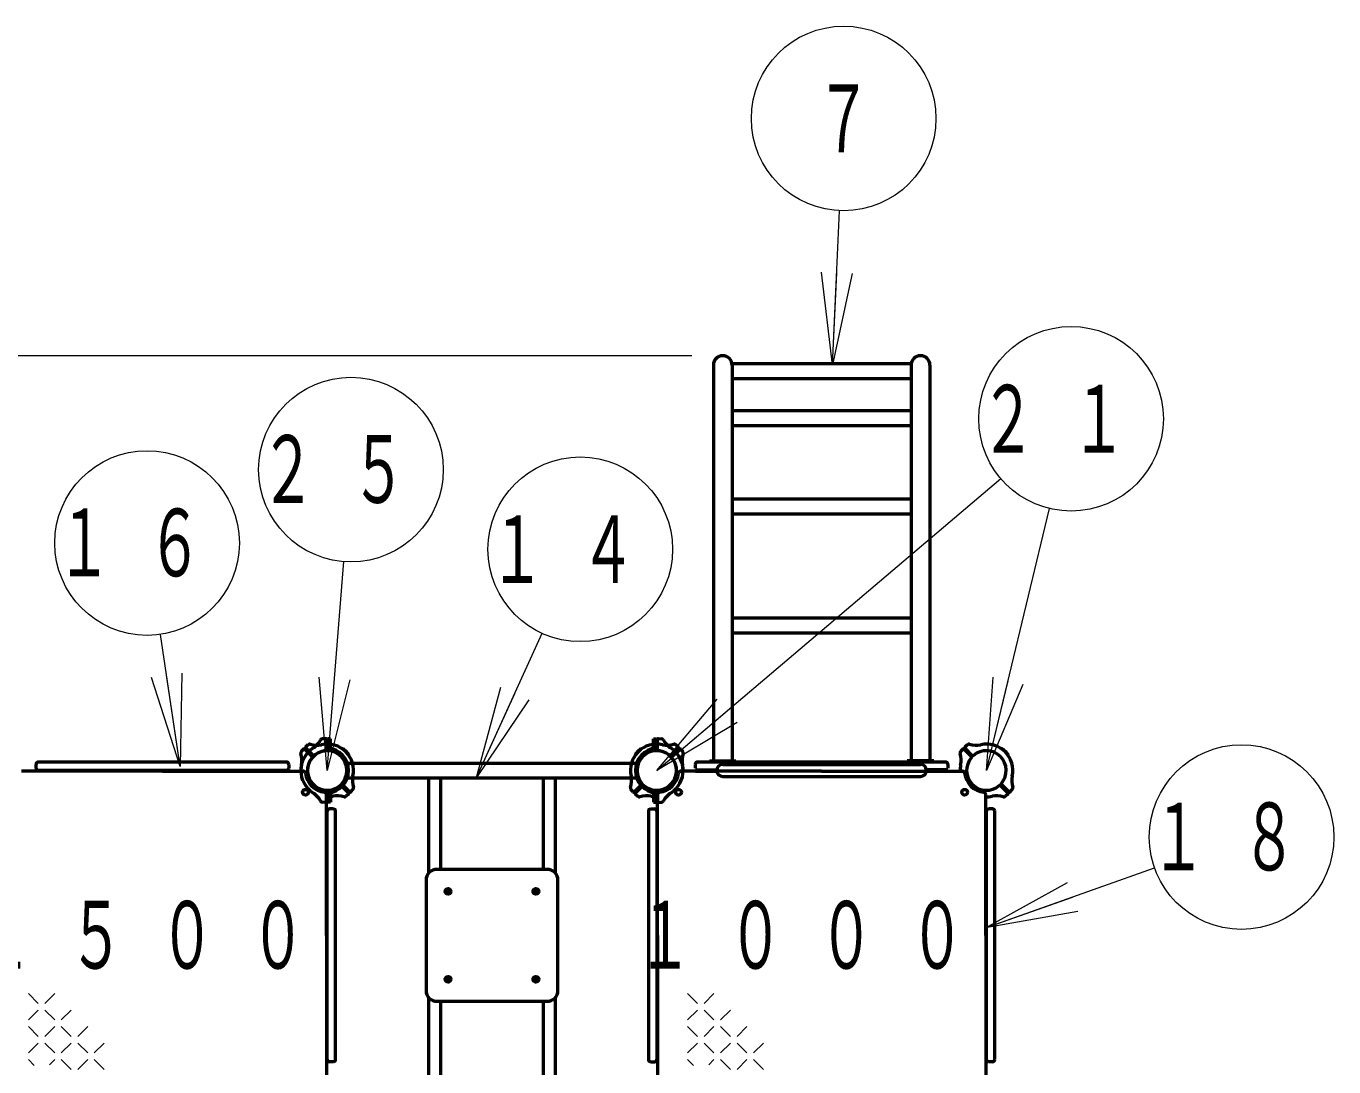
# Model space of a CAD drawing. Units: millimetres on the paper. Extents: x -385 to 0, y -594 to 267.
# Drawn here: x -232.65 to -190.14, y 162.63 to 196.45 of the extents above; entities that cross this region are included whole.
import ezdxf
from ezdxf.enums import TextEntityAlignment as Align

# ---------------------------------------------------------------- set-up
doc = ezdxf.new("R2010")
doc.units = ezdxf.units.MM
doc.layers.add('LY_1', color=140, linetype='Continuous', lineweight=50)
doc.styles.add('ＭＳ ゴシック', font='')
doc.styles.get('ＭＳ ゴシック').set_extended_font_data('MS Gothic')

msp = doc.modelspace()

# ---------------------------------------------------------------- linework, layer by layer
at = {"layer": 'LY_1', "color": 7, "lineweight": 13}
for p, q in [((-206.436, 185.444), (-206.212, 190.457)), ((-206.436, 185.444), (-206.801, 188.463)), ((-206.436, 185.444), (-206.302, 188.441)), ((-205.802, 188.418), (-206.436, 185.444)), ((-211.008, 185.744), (-368.622, 185.744)), ((-211.008, 185.744), (-368.622, 185.744)), ((-212.151, 172.265), (-200.972, 181.753)), ((-201.437, 172.265), (-199.387, 180.777)), ((-222.865, 172.265), (-222.329, 179.053)), ((-227.646, 172.393), (-228.281, 176.689)), ((-218.012, 172.039), (-215.881, 176.723)), ((-227.646, 172.393), (-228.58, 175.287)), ((-227.646, 172.393), (-228.085, 175.36)), ((-227.59, 175.433), (-227.646, 172.393)), ((-222.865, 172.265), (-223.128, 175.295)), ((-222.865, 172.265), (-222.629, 175.256)), ((-222.131, 175.216), (-222.865, 172.265)), ((-201.437, 172.265), (-201.22, 175.299)), ((-201.437, 172.265), (-200.734, 175.182)), ((-218.012, 172.039), (-217.225, 174.977)), ((-218.012, 172.039), (-216.77, 174.77)), ((-200.248, 175.065), (-201.437, 172.265)), ((-216.315, 174.563), (-218.012, 172.039)), ((-212.151, 172.265), (-210.187, 174.588)), ((-212.151, 172.265), (-209.864, 174.206)), ((-209.54, 173.825), (-212.151, 172.265)), ((-201.463, 167.15), (-195.971, 169.098)), ((-201.463, 167.15), (-198.803, 168.624)), ((-201.463, 167.15), (-198.636, 168.153)), ((-198.469, 167.682), (-201.463, 167.15)), ((-232.257, 164.695), (-232.578, 165.017)), ((-231.721, 165.017), (-232.042, 164.695)), ((-210.828, 164.695), (-211.15, 165.017)), ((-210.292, 165.017), (-210.614, 164.695)), ((-232.257, 164.481), (-232.578, 164.159)), ((-231.721, 164.159), (-232.042, 164.481)), ((-231.185, 164.481), (-231.507, 164.159)), ((-210.828, 164.481), (-211.15, 164.159)), ((-210.292, 164.159), (-210.614, 164.481)), ((-209.757, 164.481), (-210.078, 164.159)), ((-232.257, 163.624), (-232.578, 163.945)), ((-231.721, 163.945), (-232.042, 163.624)), ((-231.185, 163.624), (-231.507, 163.945)), ((-230.65, 163.945), (-230.971, 163.624)), ((-210.828, 163.624), (-211.15, 163.945)), ((-210.292, 163.945), (-210.614, 163.624)), ((-209.757, 163.624), (-210.078, 163.945)), ((-209.221, 163.945), (-209.542, 163.624)), ((-232.257, 163.409), (-232.578, 163.088)), ((-231.721, 163.088), (-232.042, 163.409)), ((-231.185, 163.409), (-231.507, 163.088)), ((-230.65, 163.088), (-230.971, 163.409)), ((-230.114, 163.409), (-230.435, 163.088)), ((-210.828, 163.409), (-211.15, 163.088)), ((-210.292, 163.088), (-210.614, 163.409)), ((-209.757, 163.409), (-210.078, 163.088)), ((-209.221, 163.088), (-209.542, 163.409)), ((-208.685, 163.409), (-209.007, 163.088)), ((-232.387, 162.683), (-232.578, 162.874)), ((-231.721, 162.874), (-231.892, 162.703)), ((-231.185, 162.552), (-231.507, 162.874)), ((-230.65, 162.874), (-230.971, 162.552)), ((-230.114, 162.552), (-230.435, 162.874)), ((-210.959, 162.683), (-211.15, 162.874)), ((-210.292, 162.874), (-210.463, 162.703)), ((-209.757, 162.552), (-210.078, 162.874)), ((-209.221, 162.874), (-209.542, 162.552)), ((-208.685, 162.552), (-209.007, 162.874))]:
    msp.add_line(p, q, dxfattribs=at)
at = {"layer": 'LY_1'}
for p, q in [((-210.313, 185.439), (-210.313, 172.582)), ((-209.703, 185.487), (-203.885, 185.487)), ((-209.703, 185.439), (-209.703, 172.582)), ((-203.885, 185.439), (-203.885, 172.582)), ((-203.275, 185.439), (-203.275, 172.582)), ((-209.703, 185.001), (-203.885, 185.001)), ((-209.703, 183.96), (-203.885, 183.96)), ((-209.703, 183.474), (-203.885, 183.474)), ((-209.703, 181.09), (-203.885, 181.09)), ((-209.703, 180.604), (-203.885, 180.604)), ((-209.703, 177.223), (-203.885, 177.223)), ((-209.703, 176.737), (-203.885, 176.737)), ((-223.561, 173.033), (-223.479, 173.109)), ((-222.916, 173.3), (-223.029, 173.296)), ((-222.887, 172.935), (-222.887, 173.271)), ((-222.844, 172.929), (-222.844, 173.294)), ((-222.758, 173.294), (-222.844, 173.294)), ((-222.844, 172.935), (-222.844, 173.271)), ((-222.758, 172.978), (-222.758, 173.294)), ((-212.258, 172.978), (-212.258, 173.294)), ((-212.258, 173.294), (-212.172, 173.294)), ((-212.172, 172.929), (-212.172, 173.294)), ((-212.13, 172.935), (-212.13, 173.271)), ((-212.1, 173.3), (-211.988, 173.296)), ((-211.455, 173.033), (-211.538, 173.109)), ((-202.132, 173.033), (-202.05, 173.109)), ((-223.633, 172.961), (-223.71, 172.879)), ((-223.354, 172.723), (-223.592, 172.961)), ((-223.324, 172.754), (-223.562, 172.992)), ((-222.369, 172.964), (-222.367, 172.965)), ((-222.167, 172.762), (-222.165, 172.763)), ((-212.85, 172.762), (-212.851, 172.763)), ((-212.648, 172.964), (-212.649, 172.965)), ((-211.693, 172.754), (-211.455, 172.992)), ((-211.662, 172.723), (-211.424, 172.961)), ((-211.383, 172.961), (-211.307, 172.879)), ((-210.437, 172.582), (-210.437, 172.537)), ((-210.437, 172.582), (-209.58, 172.582)), ((-209.58, 172.582), (-209.58, 172.537)), ((-204.008, 172.582), (-204.008, 172.537)), ((-203.151, 172.582), (-204.008, 172.582)), ((-203.151, 172.582), (-203.151, 172.537)), ((-202.204, 172.961), (-202.281, 172.879)), ((-201.925, 172.723), (-202.163, 172.961)), ((-201.895, 172.754), (-202.133, 172.992)), ((-200.94, 172.964), (-200.939, 172.965)), ((-200.738, 172.762), (-200.737, 172.763)), ((-228.222, 172.244), (-232.799, 172.244)), ((-232.33, 172.465), (-232.33, 172.337)), ((-224.187, 172.537), (-232.258, 172.537)), ((-224.187, 172.265), (-232.258, 172.265)), ((-228.222, 172.244), (-223.646, 172.244)), ((-224.115, 172.465), (-224.115, 172.337)), ((-222.211, 172.508), (-212.806, 172.508)), ((-206.794, 172.244), (-211.371, 172.244)), ((-210.901, 172.465), (-210.901, 172.337)), ((-210.894, 172.288), (-210.894, 172.242)), ((-210.894, 172.288), (-210.201, 172.288)), ((-210.894, 172.242), (-210.201, 172.242)), ((-202.758, 172.537), (-210.83, 172.537)), ((-210.008, 172.459), (-203.58, 172.459)), ((-206.794, 172.244), (-202.217, 172.244)), ((-202.694, 172.288), (-203.387, 172.288)), ((-202.694, 172.242), (-203.387, 172.242)), ((-202.694, 172.288), (-202.694, 172.242)), ((-202.687, 172.465), (-202.687, 172.337)), ((-222.407, 171.777), (-222.169, 171.539)), ((-222.377, 171.807), (-222.139, 171.569)), ((-222.211, 172.022), (-212.806, 172.022)), ((-219.56, 168.932), (-219.56, 172.022)), ((-219.171, 169.051), (-219.171, 172.022)), ((-215.845, 172.022), (-215.845, 169.051)), ((-215.457, 172.022), (-215.457, 168.932)), ((-212.64, 171.807), (-212.878, 171.569)), ((-212.609, 171.777), (-212.847, 171.539)), ((-210.008, 172.071), (-203.58, 172.071)), ((-200.978, 171.777), (-200.74, 171.539)), ((-200.948, 171.807), (-200.71, 171.569)), ((-222.887, 171.596), (-222.887, 171.259)), ((-222.887, 166.908), (-222.887, 171.485)), ((-222.844, 171.601), (-222.844, 171.237)), ((-222.758, 171.552), (-222.758, 171.237)), ((-222.17, 171.497), (-222.246, 171.427)), ((-222.098, 171.57), (-222.027, 171.646)), ((-212.919, 171.57), (-212.99, 171.646)), ((-212.847, 171.497), (-212.771, 171.427)), ((-212.258, 171.552), (-212.258, 171.237)), ((-212.172, 171.601), (-212.172, 171.237)), ((-212.172, 171.596), (-212.172, 171.259)), ((-212.13, 171.596), (-212.13, 171.259)), ((-212.13, 166.908), (-212.13, 171.485)), ((-201.458, 166.908), (-201.458, 171.485)), ((-200.741, 171.497), (-200.817, 171.427)), ((-200.669, 171.57), (-200.598, 171.646)), ((-222.916, 171.23), (-223.029, 171.234)), ((-222.865, 162.872), (-222.865, 170.944)), ((-222.758, 171.237), (-222.844, 171.237)), ((-222.665, 171.015), (-222.794, 171.015)), ((-222.594, 162.872), (-222.594, 170.944)), ((-212.422, 170.944), (-212.422, 162.872)), ((-212.351, 171.015), (-212.222, 171.015)), ((-212.258, 171.237), (-212.172, 171.237)), ((-212.151, 170.944), (-212.151, 162.872)), ((-212.1, 171.23), (-211.988, 171.234)), ((-201.437, 162.872), (-201.437, 170.944)), ((-201.237, 171.015), (-201.365, 171.015)), ((-201.165, 162.872), (-201.165, 170.944)), ((-215.722, 169.051), (-219.294, 169.051)), ((-219.651, 168.694), (-219.651, 165.122)), ((-215.365, 165.122), (-215.365, 168.694)), ((-222.887, 166.908), (-222.887, 162.331)), ((-212.13, 166.908), (-212.13, 162.331)), ((-201.458, 166.908), (-201.458, 162.331)), ((-219.56, 161.794), (-219.56, 164.884)), ((-219.294, 164.765), (-215.722, 164.765)), ((-219.171, 161.794), (-219.171, 164.765)), ((-215.845, 164.765), (-215.845, 161.794)), ((-215.457, 164.884), (-215.457, 161.794)), ((-222.665, 162.801), (-222.794, 162.801)), ((-212.351, 162.801), (-212.222, 162.801)), ((-201.237, 162.801), (-201.365, 162.801))]:
    msp.add_line(p, q, dxfattribs=at)
for points in [[(-218.953, 168.365), (-218.97, 168.337), (-218.953, 168.308), (-218.92, 168.308), (-218.904, 168.337), (-218.92, 168.365)], [(-216.096, 168.365), (-216.113, 168.337), (-216.096, 168.308), (-216.063, 168.308), (-216.047, 168.337), (-216.063, 168.365)], [(-218.953, 165.508), (-218.97, 165.479), (-218.953, 165.451), (-218.92, 165.451), (-218.904, 165.479), (-218.92, 165.508)], [(-216.096, 165.508), (-216.113, 165.479), (-216.096, 165.451), (-216.063, 165.451), (-216.047, 165.479), (-216.063, 165.508)]]:
    msp.add_lwpolyline(points, close=True, dxfattribs=at)
at = {"layer": 'LY_1', "color": 7, "lineweight": 13}
for centre, radius in [((-206.078, 193.454), 3), ((-198.684, 183.694), 3), ((-222.093, 182.044), 3), ((-228.72, 179.657), 3), ((-214.639, 179.454), 3), ((-193.144, 170.101), 3), ((-222.865, 172.265), 0.636), ((-212.151, 172.265), 0.636), ((-201.437, 172.265), 0.636)]:
    msp.add_circle(centre, radius, dxfattribs=at)
at = {"layer": 'LY_1'}
for centre, radius in [((-223.572, 171.558), 0.0929), ((-211.444, 171.558), 0.0929), ((-202.144, 171.558), 0.0929), ((-218.937, 168.337), 0.0929), ((-218.937, 168.337), 0.0929), ((-218.937, 168.337), 0.033), ((-216.08, 168.337), 0.0929), ((-216.08, 168.337), 0.0929), ((-216.08, 168.337), 0.033), ((-218.937, 165.479), 0.0929), ((-218.937, 165.479), 0.0929), ((-218.937, 165.479), 0.033), ((-216.08, 165.479), 0.0929), ((-216.08, 165.479), 0.0929), ((-216.08, 165.479), 0.033)]:
    msp.add_circle(centre, radius, dxfattribs=at)
for centre, radius, start, end in [((-210.008, 185.439), 0.305, 0, 180), ((-203.58, 185.439), 0.305, 0, 180), ((-223.541, 173.012), 0.0286, 133, 225), ((-223.436, 173.051), 0.0714, 72.4588, 133), ((-223.199, 173.801), 0.714, 252.4588, 282.2728), ((-223.715, 173.587), 0.714, 302.7272, 332.5412), ((-223.018, 173.225), 0.0714, 92, 152.5412), ((-222.865, 172.265), 0.857, 45, 102.2728), ((-222.915, 173.271), 0.0286, 0, 92), ((-212.151, 172.265), 0.857, 77.7272, 135), ((-212.101, 173.271), 0.0286, 88, 180), ((-211.999, 173.225), 0.0714, 27.4588, 88), ((-211.817, 173.801), 0.714, 257.7272, 287.5412), ((-211.301, 173.587), 0.714, 207.4588, 237.2728), ((-211.58, 173.051), 0.0714, 47, 107.5412), ((-211.475, 173.012), 0.0286, 315, 47), ((-202.113, 173.012), 0.0286, 133, 225), ((-202.008, 173.051), 0.0714, 72.4588, 133), ((-201.771, 173.801), 0.714, 252.4588, 282.2728), ((-201.437, 172.265), 0.857, 45, 102.2728), ((-223.652, 172.836), 0.0714, 137, 197.5412), ((-222.865, 172.265), 0.857, 122.7272, 180), ((-224.401, 172.599), 0.714, 347.7272, 17.5412), ((-223.612, 172.941), 0.0286, 45, 137), ((-222.865, 172.265), 0.643, 94.2707, 180), ((-222.865, 172.265), 0.643, 139.2707, 225), ((-223.374, 172.703), 0.0286, 319.2707, 45), ((-223.303, 172.774), 0.0286, 225, 310.7293), ((-222.865, 172.265), 0.643, 45, 130.7293), ((-222.915, 172.935), 0.0286, 274.2707, 0), ((-222.895, 172.265), 0.726, 274.0072, 85.9928), ((-222.895, 172.265), 0.666, 274.369, 85.631), ((-222.865, 172.265), 0.643, 319.2707, 45), ((-222.357, 172.955), 0.0143, 53.6269, 135), ((-222.865, 172.265), 0.871, 45, 53.6269), ((-222.865, 172.265), 0.857, 347.7272, 45), ((-222.865, 172.265), 0.871, 36.3731, 45), ((-222.175, 172.773), 0.0143, 315, 36.3731), ((-212.151, 172.265), 0.857, 135, 192.2728), ((-212.841, 172.773), 0.0143, 143.6269, 225), ((-212.151, 172.265), 0.871, 135, 143.6269), ((-212.122, 172.265), 0.726, 94.0072, 265.9928), ((-212.151, 172.265), 0.643, 135, 220.7293), ((-212.122, 172.265), 0.666, 94.369, 265.631), ((-212.151, 172.265), 0.871, 126.3731, 135), ((-212.659, 172.955), 0.0143, 45, 126.3731), ((-212.151, 172.265), 0.643, 49.2707, 135), ((-212.101, 172.935), 0.0286, 180, 265.7293), ((-212.151, 172.265), 0.643, 0, 85.7293), ((-211.713, 172.774), 0.0286, 229.2707, 315), ((-212.151, 172.265), 0.643, 315, 40.7293), ((-212.151, 172.265), 0.857, 0, 57.2728), ((-211.642, 172.703), 0.0286, 135, 220.7293), ((-211.404, 172.941), 0.0286, 43, 135), ((-210.616, 172.599), 0.714, 162.4588, 192.2728), ((-211.365, 172.836), 0.0714, 342.4588, 43), ((-202.223, 172.836), 0.0714, 137, 197.5412), ((-202.972, 172.599), 0.714, 347.7272, 17.5412), ((-202.184, 172.941), 0.0286, 45, 137), ((-201.437, 172.265), 0.643, 139.2707, 225), ((-201.946, 172.703), 0.0286, 319.2707, 45), ((-201.875, 172.774), 0.0286, 225, 310.7293), ((-201.437, 172.265), 0.643, 45, 130.7293), ((-201.437, 172.265), 0.643, 319.2707, 45), ((-200.928, 172.955), 0.0143, 53.6269, 135), ((-201.437, 172.265), 0.871, 45, 53.6269), ((-201.437, 172.265), 0.857, 347.7272, 45), ((-201.437, 172.265), 0.871, 36.3731, 45), ((-200.747, 172.773), 0.0143, 315, 36.3731), ((-232.258, 172.465), 0.0714, 90, 180), ((-232.258, 172.337), 0.0714, 180, 270), ((-224.187, 172.465), 0.0714, 0, 90), ((-224.187, 172.337), 0.0714, 270, 0), ((-222.865, 172.265), 0.857, 167.7272, 181.4325), ((-222.865, 172.265), 0.857, 180, 237.2728), ((-223.646, 172.172), 0.0714, 6.7872, 90), ((-222.865, 172.265), 0.714, 186.7872, 263.2128), ((-222.865, 172.265), 0.643, 180, 265.7293), ((-212.151, 172.265), 0.643, 274.2707, 0), ((-212.151, 172.265), 0.714, 276.7872, 353.2128), ((-212.151, 172.265), 0.857, 302.7272, 0), ((-211.371, 172.172), 0.0714, 90, 173.2128), ((-212.151, 172.265), 0.857, 358.5675, 12.2728), ((-210.83, 172.465), 0.0714, 90, 180), ((-210.008, 172.265), 0.194, 90, 270), ((-203.58, 172.265), 0.194, 270, 90), ((-202.758, 172.465), 0.0714, 0, 90), ((-201.437, 172.265), 0.857, 167.7272, 181.4325), ((-202.217, 172.172), 0.0714, 6.7872, 90), ((-201.437, 172.265), 0.714, 186.7872, 263.2128), ((-222.865, 172.265), 0.643, 225, 310.7293), ((-222.427, 171.756), 0.0286, 45, 130.7293), ((-222.357, 171.827), 0.0286, 139.2707, 225), ((-221.33, 171.931), 0.714, 167.7272, 197.5412), ((-213.687, 171.931), 0.714, 342.4588, 12.2728), ((-212.66, 171.827), 0.0286, 315, 40.7293), ((-212.589, 171.756), 0.0286, 49.2707, 135), ((-212.151, 172.265), 0.643, 229.2707, 315), ((-201.437, 172.265), 0.643, 225, 310.7293), ((-200.999, 171.756), 0.0286, 45, 130.7293), ((-200.928, 171.827), 0.0286, 139.2707, 225), ((-199.901, 171.931), 0.714, 167.7272, 197.5412), ((-223.715, 170.943), 0.714, 27.4588, 57.2728), ((-222.958, 171.485), 0.0714, 0, 83.2128), ((-222.915, 171.596), 0.0286, 0, 85.7293), ((-222.865, 172.265), 0.857, 268.5675, 282.2728), ((-222.531, 170.73), 0.714, 72.4588, 102.2728), ((-222.294, 171.479), 0.0714, 252.4588, 313), ((-222.189, 171.518), 0.0286, 313, 45), ((-222.119, 171.589), 0.0286, 225, 317), ((-222.079, 171.694), 0.0714, 317, 17.5412), ((-212.937, 171.694), 0.0714, 162.4588, 223), ((-212.898, 171.589), 0.0286, 223, 315), ((-212.827, 171.518), 0.0286, 135, 227), ((-212.722, 171.479), 0.0714, 227, 287.5412), ((-212.485, 170.73), 0.714, 77.7272, 107.5412), ((-212.151, 172.265), 0.857, 257.7272, 271.4325), ((-212.101, 171.596), 0.0286, 94.2707, 180), ((-212.058, 171.485), 0.0714, 96.7872, 180), ((-211.301, 170.943), 0.714, 122.7272, 152.5412), ((-201.53, 171.485), 0.0714, 0, 83.2128), ((-201.437, 172.265), 0.857, 268.5675, 282.2728), ((-201.103, 170.73), 0.714, 72.4588, 102.2728), ((-200.866, 171.479), 0.0714, 252.4588, 313), ((-200.761, 171.518), 0.0286, 313, 45), ((-200.69, 171.589), 0.0286, 225, 317), ((-200.65, 171.694), 0.0714, 317, 17.5412), ((-223.018, 171.305), 0.0714, 207.4588, 268), ((-222.915, 171.259), 0.0286, 268, 0), ((-222.794, 170.944), 0.0714, 90, 180), ((-222.665, 170.944), 0.0714, 0, 90), ((-212.351, 170.944), 0.0714, 90, 180), ((-212.222, 170.944), 0.0714, 0, 90), ((-212.101, 171.259), 0.0286, 180, 272), ((-211.999, 171.305), 0.0714, 272, 332.5412), ((-201.365, 170.944), 0.0714, 90, 180), ((-201.237, 170.944), 0.0714, 0, 90), ((-219.294, 168.694), 0.357, 90, 180), ((-215.722, 168.694), 0.357, 0, 90), ((-219.294, 165.122), 0.357, 180, 270), ((-215.722, 165.122), 0.357, 270, 0), ((-222.794, 162.872), 0.0714, 180, 270), ((-222.665, 162.872), 0.0714, 270, 0), ((-212.351, 162.872), 0.0714, 180, 270), ((-212.222, 162.872), 0.0714, 270, 0), ((-201.365, 162.872), 0.0714, 180, 270), ((-201.237, 162.872), 0.0714, 270, 0)]:
    msp.add_arc(centre, radius, start, end, dxfattribs=at)

# ---------------------------------------------------------------- texts
at = {"layer": 'LY_1', "color": 7, "style": 'ＭＳ ゴシック', "width": 0.6}
msp.add_text('７', height=2.199, dxfattribs=at).set_placement((-206.078, 193.454), align=Align.MIDDLE_CENTER)
at = {"layer": 'LY_1', "color": 7, "char_height": 2.199, "style": 'ＭＳ ゴシック'}
for s, insert, attachment_point in [('\\T1.64;\\W0.6;２１', (-198.684, 183.694), 5), ('\\T1.64;\\W0.6;２５', (-222.093, 182.044), 5), ('\\T1.64;\\W0.6;１６', (-228.72, 179.657), 5), ('\\T1.64;\\W0.6;１４', (-214.639, 179.454), 5), ('\\T1.64;\\W0.6;１８', (-193.144, 170.101), 5), ('\\T1.64;\\W0.6;１５００', (-234.222, 166.908), 4), ('\\T1.64;\\W0.6;１０００', (-212.794, 166.908), 4)]:
    msp.add_mtext(s, dxfattribs=dict(at, insert=insert, attachment_point=attachment_point))

doc.saveas('drawing.dxf')
